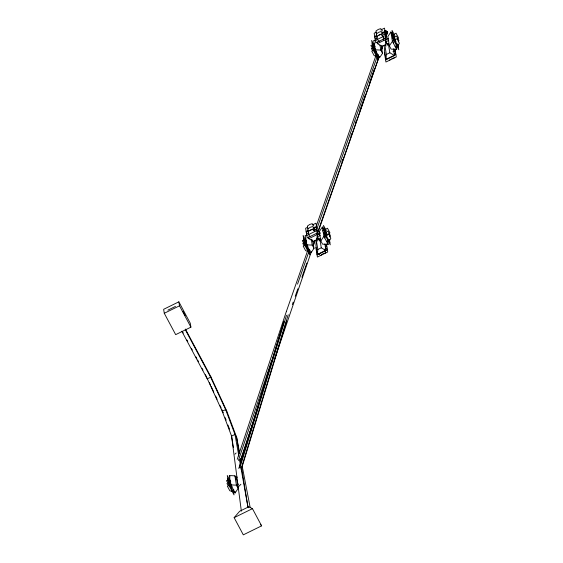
<?xml version="1.0" encoding="UTF-8"?>
<svg xmlns="http://www.w3.org/2000/svg" width="563" height="563" viewBox="0 0 563 563"><rect width="100%" height="100%" fill="white"/><g stroke="black" fill="none" stroke-linecap="round" stroke-linejoin="round"><path stroke-width="0.84" d="M319.643 253.371L319.552 254.8L318.799 253.392M308.538 236.974L308.813 238.67L313.521 241.464L316.997 239.761L317.384 234.461L316.695 230.211M317.426 254.807L317.814 249.508L316.3 240.169L315.913 245.468L317.426 254.807L325.998 250.598L324.893 243.807M385.381 36.025L385.929 39.424L385.535 44.723L382.066 46.433L377.358 43.633L377.083 41.936M385.965 59.777L386.359 54.477L384.846 45.131L384.452 50.438L385.965 59.777L394.543 55.561L393.438 48.77M239.303 467.656L283.851 321.783M239.901 467.804L286.497 315.224M241.098 469.021L288.207 314.759M241.907 467.431L286.708 320.713M238.803 468.5L283.893 321.684M237.22 459.352L286.391 311.395M238.423 460.52L271.697 360.411M240.183 461.083L258.114 407.119M240.443 461.188L253.526 422.06M274.406 359.623L311.311 251.682M313.331 245.883L315.343 240.077M317.363 234.278L379.033 56.954M381.334 50.325L382.777 46.18M385.366 38.72L387.675 32.091L386.633 31.106L384.578 30.796M286.49 311.114L307.658 250.634M316.364 225.784L375.817 55.934M297.546 284.118L309.446 250.12M316.702 229.387L377.667 55.237M385.212 33.674L385.796 32.021L384.522 31.085M341.896 161.87L342.761 159.378M350.897 136.155L351.769 133.663M355.542 122.882L356.414 120.391M359.898 110.439L365.415 94.675M369.483 83.064L374.416 68.96M377.611 59.833L378.484 57.342M381.39 49.044L382.263 46.56M386.035 35.772L387.485 31.627L385.564 30.838M292.331 304.576L293.203 302.085M295.237 296.272L297.855 288.805M301.923 277.186L306.863 263.076M313.253 244.821L314.703 240.668M317.032 234.032L379.202 56.42M381.531 49.783L382.981 45.631M385.303 38.995L387.485 31.627M397.802 38.946L398.47 37.749L396.042 33.189L391.848 35.568M398.259 41.81L398.935 40.606L396.5 36.053L392.312 38.432M395.775 46.792L398.027 45.687L399.364 43.288L398.083 40.585L396.936 38.734L392.749 41.113M328.919 234.581L329.925 232.779L327.497 228.226L322.557 230.971M329.721 236.84L330.39 235.644L327.962 231.083L323.767 233.462M327.237 241.823L329.482 240.718L330.826 238.318L329.538 235.615L328.391 233.765L324.204 236.143M392.425 37.397L394.1 34.47M392.89 40.255L394.557 37.327M393.319 42.936L394.994 40.008M323.88 232.428L325.555 229.5M324.344 235.292L326.019 232.364M324.774 237.973L326.449 235.038M392.446 34.941L390.891 32.014L387.851 36.525L389.364 45.863L391.102 49.122L396.697 49.396L396.141 46.004M381.292 45.694L382.53 53.337L379.497 57.848L375.204 49.804L373.691 40.459L376.084 40.578M389.364 45.863L392.404 41.352L390.891 32.014M327.603 241.034L328.152 244.433L322.557 244.159L320.819 240.901L319.305 231.562L322.346 227.044L323.908 229.971M312.613 239.88L313.985 248.367L310.952 252.878L306.659 244.835L305.146 235.496L306.744 235.573M320.819 240.901L323.859 236.39L322.346 227.044M236.298 478.437L234.905 475.826L229.317 475.552L230.83 484.891L235.123 492.942L238.156 488.424L237.748 485.876M185.417 329.081L210.907 376.851L210.632 377.196L207.226 378.871L181.8 331.213M234.138 517.664L239.641 511.274L248.797 506.77L252.449 508.663L261.619 525.856L243.307 534.85L234.138 517.664L252.449 508.663M234.954 454.158L236.15 453.004M239.085 486.15L240.929 484.257M374.902 49.875L371.749 51.106L374.184 55.66L376.436 56.293L378.174 54.618M307.102 244.546L303.204 246.137L305.639 250.69L307.891 251.33L309.629 249.655M231.273 484.602L227.375 486.193L229.81 490.753L232.062 491.386L233.8 489.711M376.394 33.893L378.751 32.274L381.25 31.507L382.903 33.85M376.83 36.567L379.188 34.955L381.679 34.188L384.459 38.643M389.434 60.206L390.616 59.397M308.285 231.604L310.642 229.986L313.134 229.218L314.787 231.569M320.896 255.236L323.253 253.624M376.373 32.14L374.156 33.231L375.725 42.901L386.07 37.82L384.501 28.15L380.806 29.966M374.676 36.447L376.893 35.356M382.066 32.816L385.022 31.366M374.803 37.214L377.02 36.123M378.498 35.399L385.148 32.133M375.078 38.917L377.294 37.827M381.728 35.652L385.423 33.836M375.324 40.43L385.669 35.349M372.002 47.419L370.855 45.561L374.754 43.97M385.662 39.403L387.844 38.333M377.358 43.633L385.929 39.424M385.029 40.339L388.66 38.558M373.719 47.566L375.218 46.828M387.647 45.244L385.831 41.838L388.73 40.409M386.929 44.111L388.315 43.428L389.828 52.767L394.543 55.561M376.436 56.293L378.681 55.188M386.359 54.477L389.828 52.767M393.016 51.592L395.233 50.501M393.882 51.993L395.36 51.268M394.156 53.696L395.634 52.971M385.535 59.565L395.88 54.484M307.834 227.178L305.618 228.268L307.18 237.931L317.525 232.85L315.956 223.187L312.261 224.996M306.138 231.484L308.355 230.394M313.521 227.853L316.476 226.403M306.258 232.245L308.475 231.161M309.953 230.436L316.603 227.163M306.532 233.948L308.749 232.864M313.183 230.682L316.878 228.867M306.779 235.461L317.124 230.38M304.097 243.8L302.31 240.598L306.209 239.001M178.858 301.831L163.636 309.312L164.276 313.288L175.677 334.647L190.906 327.166L190.259 323.197L178.858 301.831L179.506 305.808L190.906 327.166M317.117 234.44L320.023 233.012M308.813 238.67L317.384 234.461M317.215 235.017L320.115 233.589M303.921 245.313L302.774 243.455L306.673 241.865M167.88 310.136L175.487 306.392M320.185 235.44L317.286 236.868L319.467 240.957M164.276 313.288L179.506 305.808M318.384 239.148L319.777 238.466L321.283 247.804L325.998 250.598M307.891 251.33L310.136 250.225M317.814 249.508L321.283 247.804M325.21 246.263L326.688 245.538M325.337 247.03L326.814 246.305M324.872 249.092L327.089 248.009M316.99 254.603L327.335 249.522M227.628 482.505L226.481 480.654L229.627 479.43M235.517 477.586L236.411 479.662L235.517 477.586L236.974 476.875M235.615 478.163L237.065 477.452M228.092 485.369L226.945 483.518L230.844 481.921M236.657 484.595L237.544 486.664L236.657 484.595L238.107 483.877M236.749 485.172L238.198 484.462M232.062 491.386L233.554 490.647M391.799 58.587L394.29 57.82M324.084 253.364L325.745 252.857M372.966 47.932L371.32 48.425L372.467 50.276M395.092 46.257L398.027 45.687M326.547 241.288L329.482 240.718M387.675 32.091L384.677 31.218M375.204 49.804L380.792 50.079L382.53 53.337M306.659 244.835L312.247 245.109L313.985 248.367M230.83 484.891L236.418 485.165L238.156 488.424M385.796 32.021L387.633 32.351M372.509 45.075L374.845 45.504M373.748 48.08L375.31 48.369M373.403 50.614L376.52 51.191M303.964 240.105L306.3 240.542M304.421 242.97L306.765 243.399M304.857 245.644L307.975 246.221M228.135 480.169L230.471 480.598M228.592 483.026L230.936 483.455M229.028 485.707L232.146 486.277M324.126 251.168L325.604 251.83M379.835 41.711L377.28 39.509L375.929 31.028L378.287 29.41L380.785 28.643L382.439 30.993M260.592 524.54L261.619 525.856M239.606 452.701L236.636 437.324L226.776 411.11L225.629 409.582L210.632 377.196L185.206 329.545M223.37 412.785L222.223 411.257L205.446 374.669M313.894 226.023L312.24 223.68L309.741 224.447L307.384 226.066L307.841 229M394.832 35.624L392.045 30.395L393.607 40.064L398.787 49.769L397.999 44.913M392.566 33.611L394.557 37.348M392.685 34.378L395.479 39.607M392.967 36.081L396.148 42.056M396.95 43.548L398.14 45.786M393.206 37.594L398.386 47.299M392.404 41.352L396.697 49.396M387.555 44.66L385.732 41.254L385.831 41.838M385.324 44.66L386.056 46.025M374.838 46.391L371.65 40.416L373.213 50.079L378.392 59.791L377.738 55.73M372.171 43.633L374.163 47.362M372.298 44.4L375.085 49.621M372.572 46.103L376.95 54.315M372.819 47.616L377.991 57.32M326.287 230.654L323.5 225.432L325.062 235.095L330.242 244.806L329.454 239.944M324.021 228.648L326.012 232.378M324.14 229.415L327.328 235.383M324.422 231.119L326.807 235.594M328.799 239.331L329.601 240.823M324.668 232.632L329.841 242.336M323.859 236.39L328.152 244.433M319.305 231.562L320.002 232.864M315.104 230.295L312.704 226.537L310.206 227.304L307.848 228.923L308.735 234.539L309.861 236.65M317.187 236.291L319.01 239.697M316.779 239.697L317.511 241.055M306.687 242.167L303.105 235.447L304.674 245.116L309.847 254.821L309.066 249.965M303.626 238.663L306.413 243.892M303.753 239.43L306.539 244.659M304.027 241.133L306.019 244.87M306.814 246.362L309.207 250.838M304.273 242.646L309.453 252.351M182.947 311.367L185.185 315.561M182.419 331.523L183.242 333.064M186.944 339.996L187.768 341.537M191.469 348.476L192.286 350.017M195.987 356.949L196.811 358.49M197.634 360.031L198.458 361.573M202.152 368.505L202.976 370.046M229.317 475.552L230.098 477.016M230.464 481.478L227.276 475.51L228.838 485.172L234.018 494.877L233.364 490.816M227.797 478.726L230.985 484.694M227.924 479.486L230.71 484.715M228.198 481.189L230.19 484.926M230.985 486.418L231.78 487.91M228.444 482.702L233.617 492.414M210.907 376.851L226.776 411.11M209.345 382.509L210.449 384.895M211.188 386.492L213.771 392.066M215.615 396.049L217.093 399.237M220.049 405.613L221.153 407.999M221.892 409.597L222.631 411.187M225.214 417.697L226.143 420.153M227.994 425.072L229.535 429.168M240.76 458.683L241.084 460.393M242.238 466.375L250.155 507.383M238.832 456.016L234.982 434.432L225.629 409.582L222.223 411.257L231.576 436.107L233.392 447.367M239.451 459.464L240.373 464.644M240.837 467.234L248.079 507.812L241.675 468.268M394.973 48.882L396.282 56.954L385.936 62.036L384.367 52.366M384.832 32.633L385.106 34.329M379.969 44.984L380.792 50.079M326.427 243.913L327.736 251.985L317.391 257.066L315.822 247.403M316.716 238.058L316.997 239.761M311.283 239.169L312.247 245.109M239.296 453.658L236.636 437.324L234.982 434.432L231.576 436.107L241.351 511.155M240.415 460.534L240.697 462.251M236.643 479.085L237.466 484.18M234.905 475.826L236.418 485.165M234.848 491.239L235.123 492.942M383.333 36.532L383.368 39.973"/></g></svg>
